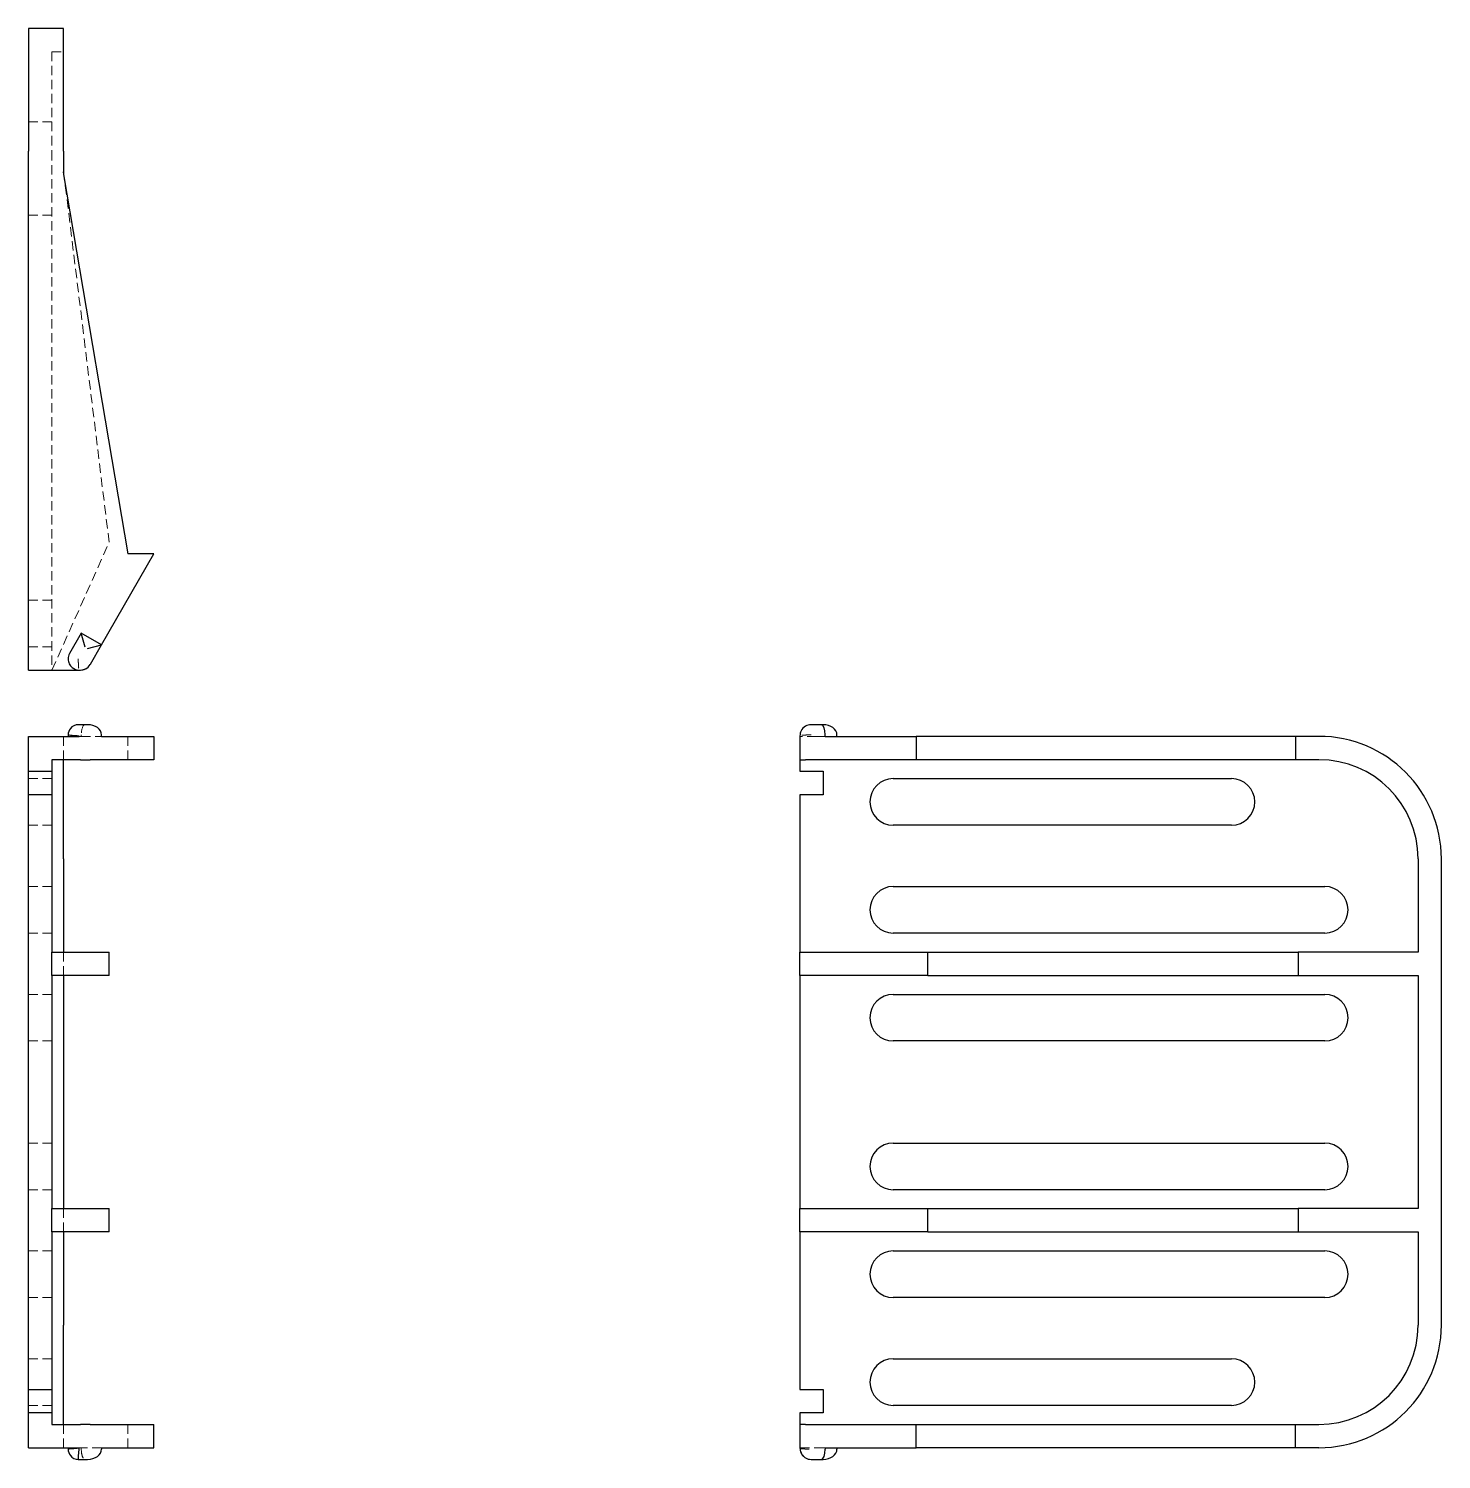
# Model space of a CAD drawing. Header units: millimetres. Extents: x 74 to 267, y 7 to 202.
import ezdxf

# ---------------------------------------------------------------- set-up
doc = ezdxf.new("R2010")
doc.units = ezdxf.units.MM
doc.linetypes.add('HIDDEN', pattern=[1.905, 1.27, -0.635])

msp = doc.modelspace()

# ---------------------------------------------------------------- linework, layer by layer
at = {"color": 7, "linetype": 'Continuous', "lineweight": 25}
for p, q in [((74.48, 201.62), (74.48, 184.97)), ((79.23, 201.62), (74.48, 201.62)), ((79.23, 184.97), (79.23, 201.62)), ((74.48, 114.39), (74.48, 184.97)), ((79.23, 184.97), (79.23, 181.8)), ((79.39, 180.9), (79.23, 182.14)), ((79.23, 181.8), (87.96, 130.19)), ((84.39, 117.83), (91.52, 130.19)), ((91.52, 130.19), (87.96, 130.19)), ((81.64, 119.41), (80.05, 116.65)), ((82.15, 117.52), (81.64, 119.41)), ((84.39, 117.83), (81.64, 119.41)), ((82.49, 117.32), (84.39, 117.83)), ((82.87, 115.2), (84.39, 117.83)), ((82.84, 115.15), (82.87, 115.2)), ((74.48, 114.39), (81.35, 114.39)), ((81.35, 114.39), (81.54, 114.39)), ((74.48, 100.62), (74.48, 105.37)), ((74.48, 105.37), (81.35, 105.37)), ((79.85, 105.57), (79.85, 105.37)), ((81.67, 106.96), (81.23, 106.96)), ((82.49, 106.96), (81.67, 106.96)), ((84.39, 105.37), (84.39, 105.57)), ((84.39, 105.37), (91.52, 105.37)), ((91.52, 105.37), (91.52, 102.2)), ((179.39, 105.45), (179.39, 102.2)), ((182.32, 106.96), (180.9, 106.96)), ((182.52, 106.96), (182.32, 106.96)), ((182.83, 105.37), (182.83, 105.57)), ((182.83, 105.37), (195.19, 105.37)), ((184.41, 105.37), (184.41, 105.57)), ((195.19, 105.37), (195.19, 102.2)), ((246.8, 105.37), (195.19, 105.37)), ((246.8, 105.37), (246.8, 102.2)), ((249.97, 105.37), (246.8, 105.37)), ((81.54, 102.2), (77.65, 102.2)), ((77.65, 102.2), (77.65, 100.62)), ((79.23, 88.72), (79.23, 102.2)), ((81.54, 102.2), (82.84, 102.2)), ((91.52, 102.2), (82.84, 102.2)), ((179.39, 102.2), (180.15, 102.2)), ((179.39, 102.2), (179.39, 100.62)), ((195.19, 102.2), (180.15, 102.2)), ((246.8, 102.2), (195.19, 102.2)), ((249.97, 102.2), (246.8, 102.2)), ((74.48, 100.62), (77.65, 100.62)), ((74.48, 97.44), (74.48, 100.62)), ((77.65, 100.62), (77.65, 97.44)), ((179.39, 100.62), (182.56, 100.62)), ((182.56, 100.62), (182.56, 97.44)), ((192.08, 99.62), (238.08, 99.62)), ((74.48, 16.56), (74.48, 97.44)), ((77.65, 97.44), (74.48, 97.44)), ((77.65, 97.44), (77.65, 76.03)), ((179.39, 97.44), (179.39, 76.03)), ((182.56, 97.44), (179.39, 97.44)), ((238.08, 93.28), (192.08, 93.28)), ((79.23, 88.72), (79.23, 76.03)), ((263.45, 88.72), (263.45, 76.03)), ((266.62, 25.28), (266.62, 88.72)), ((192.08, 84.95), (250.76, 84.95)), ((250.76, 78.61), (192.08, 78.61)), ((77.65, 72.86), (77.65, 76.03)), ((77.65, 76.03), (85.43, 76.03)), ((85.43, 72.86), (85.43, 76.03)), ((179.39, 72.86), (179.39, 76.03)), ((179.39, 76.03), (196.76, 76.03)), ((196.76, 72.86), (196.76, 76.03)), ((196.76, 76.03), (247.14, 76.03)), ((247.14, 76.03), (247.14, 72.86)), ((263.45, 76.03), (247.14, 76.03)), ((77.65, 72.86), (77.65, 41.14)), ((85.43, 72.86), (77.65, 72.86)), ((79.23, 72.86), (79.23, 41.14)), ((196.76, 72.86), (179.39, 72.86)), ((179.39, 72.86), (179.39, 41.14)), ((196.76, 72.86), (247.14, 72.86)), ((247.14, 72.86), (263.45, 72.86)), ((263.45, 72.86), (263.45, 41.14)), ((192.08, 70.28), (250.76, 70.28)), ((250.76, 63.94), (192.08, 63.94)), ((192.08, 50.06), (250.76, 50.06)), ((250.76, 43.72), (192.08, 43.72)), ((77.65, 37.97), (77.65, 41.14)), ((77.65, 41.14), (85.43, 41.14)), ((85.43, 37.97), (85.43, 41.14)), ((179.39, 37.97), (179.39, 41.14)), ((179.39, 41.14), (196.76, 41.14)), ((196.76, 37.97), (196.76, 41.14)), ((196.76, 41.14), (247.14, 41.14)), ((247.14, 41.14), (247.14, 37.97)), ((263.45, 41.14), (247.14, 41.14)), ((77.65, 37.97), (77.65, 16.56)), ((85.43, 37.97), (77.65, 37.97)), ((79.23, 37.97), (79.23, 25.28)), ((196.76, 37.97), (179.39, 37.97)), ((179.39, 37.97), (179.39, 16.56)), ((196.76, 37.97), (247.14, 37.97)), ((247.14, 37.97), (263.45, 37.97)), ((263.45, 37.97), (263.45, 25.28)), ((192.08, 35.39), (250.76, 35.39)), ((250.76, 29.05), (192.08, 29.05)), ((79.23, 11.8), (79.23, 25.28)), ((192.08, 20.72), (238.08, 20.72)), ((74.48, 16.56), (77.65, 16.56)), ((74.48, 13.38), (74.48, 16.56)), ((77.65, 16.56), (77.65, 13.38)), ((179.39, 16.56), (182.56, 16.56)), ((182.56, 16.56), (182.56, 13.38)), ((238.08, 14.38), (192.08, 14.38)), ((74.48, 8.63), (74.48, 13.38)), ((77.65, 13.38), (74.48, 13.38)), ((77.65, 13.38), (77.65, 11.8)), ((77.65, 11.8), (81.54, 11.8)), ((82.84, 11.8), (81.54, 11.8)), ((82.84, 11.8), (91.52, 11.8)), ((91.52, 8.63), (91.52, 11.8)), ((182.56, 13.38), (179.39, 13.38)), ((179.39, 13.38), (179.39, 11.8)), ((179.39, 11.8), (179.39, 8.55)), ((180.15, 11.8), (179.39, 11.8)), ((180.15, 11.8), (195.19, 11.8)), ((195.19, 8.63), (195.19, 11.8)), ((195.19, 11.8), (246.8, 11.8)), ((246.8, 8.63), (246.8, 11.8)), ((246.8, 11.8), (249.97, 11.8)), ((74.48, 8.63), (81.35, 8.63)), ((79.85, 8.63), (79.85, 8.39)), ((84.39, 8.63), (84.39, 8.43)), ((84.39, 8.63), (91.52, 8.63)), ((182.83, 8.63), (182.83, 8.43)), ((182.83, 8.63), (195.19, 8.63)), ((184.41, 8.63), (184.41, 8.43)), ((246.8, 8.63), (195.19, 8.63)), ((249.97, 8.63), (246.8, 8.63)), ((81.23, 7.04), (81.67, 7.04)), ((81.67, 7.04), (82.49, 7.04)), ((180.9, 7.04), (182.32, 7.04)), ((182.32, 7.04), (182.52, 7.04))]:
    msp.add_line(p, q, dxfattribs=at)
at = {"color": 7, "linetype": 'HIDDEN', "lineweight": 18}
for p, q in [((77.65, 198.45), (79.23, 198.45)), ((77.65, 198.45), (77.65, 184.97)), ((77.65, 188.94), (74.48, 188.94)), ((77.65, 184.97), (77.65, 114.39)), ((85.43, 131.76), (79.39, 180.9)), ((77.65, 176.25), (74.48, 176.25)), ((77.65, 114.39), (85.43, 131.76)), ((74.48, 123.91), (77.65, 123.91)), ((74.48, 117.56), (77.65, 117.56)), ((79.88, 115.57), (79.85, 115.9)), ((79.23, 105.37), (79.23, 102.2)), ((81.35, 105.37), (81.64, 105.37)), ((81.64, 105.37), (81.64, 105.57)), ((81.64, 105.37), (84.39, 105.37)), ((87.96, 105.37), (87.96, 102.2)), ((181.65, 105.37), (179.39, 105.37)), ((181.65, 105.37), (182.83, 105.37)), ((77.65, 99.62), (74.48, 99.62)), ((77.65, 93.28), (74.48, 93.28)), ((77.65, 84.95), (74.48, 84.95)), ((77.65, 78.61), (74.48, 78.61)), ((79.23, 76.03), (79.23, 72.86)), ((77.65, 70.28), (74.48, 70.28)), ((77.65, 63.94), (74.48, 63.94)), ((77.65, 50.06), (74.48, 50.06)), ((77.65, 43.72), (74.48, 43.72)), ((79.23, 41.14), (79.23, 37.97)), ((77.65, 35.39), (74.48, 35.39)), ((77.65, 29.05), (74.48, 29.05)), ((77.65, 20.72), (74.48, 20.72)), ((77.65, 14.38), (74.48, 14.38)), ((79.23, 8.63), (79.23, 11.8)), ((87.96, 8.63), (87.96, 11.8)), ((81.64, 8.63), (81.35, 8.63)), ((81.64, 8.63), (81.64, 8.43)), ((84.39, 8.63), (81.64, 8.63)), ((179.39, 8.63), (181.65, 8.63)), ((182.83, 8.63), (181.65, 8.63)), ((179.65, 7.71), (179.6, 7.78))]:
    msp.add_line(p, q, dxfattribs=at)
at = {"color": 7, "linetype": 'Continuous', "lineweight": 25, "flags": 128}
msp.add_lwpolyline([(82.39, 114.66), (82.43, 114.69), (82.44, 114.7), (82.45, 114.7), (82.45, 114.7), (82.45, 114.7), (82.45, 114.7), (82.45, 114.7), (82.45, 114.7)], dxfattribs=at)
at = {"color": 7, "linetype": 'HIDDEN', "lineweight": 18, "flags": 128}
msp.add_lwpolyline([(82.4, 114.67), (82.44, 114.69), (82.45, 114.7), (82.45, 114.7), (82.45, 114.7), (82.45, 114.7), (82.45, 114.7)], dxfattribs=at)
at = {"color": 7, "linetype": 'Continuous', "lineweight": 25}
for centre, radius, start, end in [((81.35, 115.9), 1.51, 150, 180), ((81.54, 115.9), 1.51, 285.5214, 309.9116), ((249.97, 88.72), 16.65, 0, 90), ((249.97, 88.72), 13.48, 0, 90), ((192.08, 96.45), 3.17, 90, 270), ((238.08, 96.45), 3.17, 270, 90), ((192.08, 81.78), 3.17, 90, 270), ((250.76, 81.78), 3.17, 270, 90), ((192.08, 67.11), 3.17, 90, 270), ((250.76, 67.11), 3.17, 270, 90), ((192.08, 46.89), 3.17, 90, 270), ((250.76, 46.89), 3.17, 270, 90), ((192.08, 32.22), 3.17, 90, 270), ((250.76, 32.22), 3.17, 270, 90), ((249.97, 25.28), 13.48, 270, 0), ((249.97, 25.28), 16.65, 270, 0), ((192.08, 17.55), 3.17, 90, 270), ((238.08, 17.55), 3.17, 270, 90)]:
    msp.add_arc(centre, radius, start, end, dxfattribs=at)
at = {"color": 7, "linetype": 'HIDDEN', "lineweight": 18}
msp.add_arc((81.35, 115.9), 1.51, 224.5514, 246.0479, dxfattribs=at)
for centre, start_param, end_param in [((82.15, 105.57), 0, 1.570796), ((82.15, 8.43), 1.570796, 3.141593)]:
    msp.add_ellipse(centre, major_axis=(0, 1.39), ratio=0.366025, start_param=start_param, end_param=end_param, dxfattribs=at)
at = {"color": 7, "linetype": 'Continuous', "lineweight": 25}
for centre, major_axis, ratio, start_param, end_param in [((82.49, 105.57), (1.9, 0), 0.732051, 0, 1.570796), ((182.32, 105.57), (0, 1.39), 0.366025, 4.712389, 6.283185), ((182.52, 105.57), (1.9, 0), 0.732051, 0, 1.570796), ((82.49, 8.43), (1.9, 0), 0.732051, 4.712389, 6.283185), ((182.32, 8.43), (0, 1.39), 0.366025, 3.141593, 4.712389), ((182.52, 8.43), (1.9, 0), 0.732051, 4.712389, 6.283185)]:
    msp.add_ellipse(centre, major_axis=major_axis, ratio=ratio, start_param=start_param, end_param=end_param, dxfattribs=at)
for points, knots in [([(79.85, 115.9), (79.85, 115.67), (79.95, 115.22), (80.45, 114.59), (81.01, 114.39), (81.35, 114.39)], [-1.570796, -1.570796, -1.570796, -1.570796, -1.121997, -0.673198, 0, 0, 0, 0]), ([(81.54, 114.39), (81.76, 114.39), (82.29, 114.51), (82.69, 114.88), (82.84, 115.15)], [-1.570796, -1.570796, -1.570796, -1.570796, -1.121997, -0.523599, -0.523599, -0.523599, -0.523599]), ([(81.23, 106.96), (80.82, 106.96), (80.1, 106.61), (79.85, 105.88), (79.85, 105.57)], [0, 0, 0, 0, 0.571429, 1, 1, 1, 1]), ([(79.85, 105.57), (79.85, 105.57), (79.95, 105.56), (80.45, 105.52), (81.01, 105.48), (81.35, 105.45)], [-1.570796, -1.570796, -1.570796, -1.570796, -1.121997, -0.673198, 0, 0, 0, 0]), ([(180.15, 106.76), (179.88, 106.61), (179.51, 106.21), (179.39, 105.68), (179.39, 105.45)], [-1.570796, -1.570796, -1.570796, -1.570796, -0.972398, -0.523599, -0.523599, -0.523599, -0.523599]), ([(81.35, 8.55), (81.01, 8.52), (80.45, 8.48), (79.95, 8.44), (79.85, 8.43), (79.85, 8.43)], [0, 0, 0, 0, 0.673198, 1.121997, 1.570796, 1.570796, 1.570796, 1.570796]), ([(79.85, 8.43), (79.85, 8.12), (80.1, 7.39), (80.82, 7.04), (81.23, 7.04)], [0, 0, 0, 0, 0.428571, 1, 1, 1, 1]), ([(81.23, 7.04), (81.23, 7.04), (81.24, 7.14), (81.28, 7.65), (81.33, 8.21), (81.35, 8.55)], [0, 0, 0, 0, 0.448799, 0.897598, 1.570796, 1.570796, 1.570796, 1.570796]), ([(179.39, 8.55), (179.39, 8.49), (179.4, 8.37), (179.45, 8.16), (179.52, 7.95), (179.61, 7.77), (179.68, 7.66), (179.72, 7.61), (179.73, 7.59), (179.74, 7.59), (179.74, 7.59), (179.74, 7.59), (179.74, 7.59)], [0, 0, 0, 0, 0.193274, 0.396801, 0.604761, 0.793332, 0.932547, 0.975446, 0.989593, 0.995104, 0.999911, 1, 1, 1, 1]), ([(179.65, 7.71), (179.71, 7.63), (179.84, 7.44), (180.03, 7.32), (180.15, 7.24)], [0, 0, 0, 0, 0.4282672, 1, 1, 1, 1])]:
    msp.add_open_spline(points, degree=3, knots=knots, dxfattribs=at)
at = {"color": 7, "linetype": 'HIDDEN', "lineweight": 18}
for points, knots in [([(81.23, 115.9), (81.23, 115.67), (81.24, 115.22), (81.28, 114.59), (81.33, 114.39), (81.35, 114.39)], [0, 0, 0, 0, 0.448799, 0.897598, 1.570796, 1.570796, 1.570796, 1.570796]), ([(180.9, 105.57), (180.67, 105.57), (180.22, 105.56), (179.59, 105.52), (179.39, 105.48), (179.39, 105.45)], [-1.570796, -1.570796, -1.570796, -1.570796, -1.121997, -0.673198, 0, 0, 0, 0]), ([(179.39, 8.55), (179.41, 8.39), (179.44, 8.1), (179.56, 7.82), (179.64, 7.71), (179.65, 7.71)], [0, 0, 0, 0, 0.538265, 0.982464, 1, 1, 1, 1]), ([(179.39, 8.55), (179.39, 8.52), (179.59, 8.48), (180.22, 8.44), (180.67, 8.43), (180.9, 8.43)], [0, 0, 0, 0, 0.673198, 1.121997, 1.570796, 1.570796, 1.570796, 1.570796]), ([(179.74, 7.59), (179.74, 7.59), (179.74, 7.59), (179.73, 7.59), (179.73, 7.59), (179.72, 7.61), (179.69, 7.65), (179.66, 7.69), (179.65, 7.71)], [0, 0, 0, 0, 0.030745, 0.064762, 0.105005, 0.153903, 0.459248, 1, 1, 1, 1])]:
    msp.add_open_spline(points, degree=3, knots=knots, dxfattribs=at)
at = {"color": 7, "linetype": 'Continuous', "lineweight": 25}
for points in [[(180.9, 106.96), (180.64, 106.96), (180.37, 106.89), (180.15, 106.76)], [(180.15, 7.24), (180.37, 7.11), (180.64, 7.04), (180.9, 7.04)]]:
    msp.add_open_spline(points, degree=3, dxfattribs=at)

doc.saveas('drawing.dxf')
